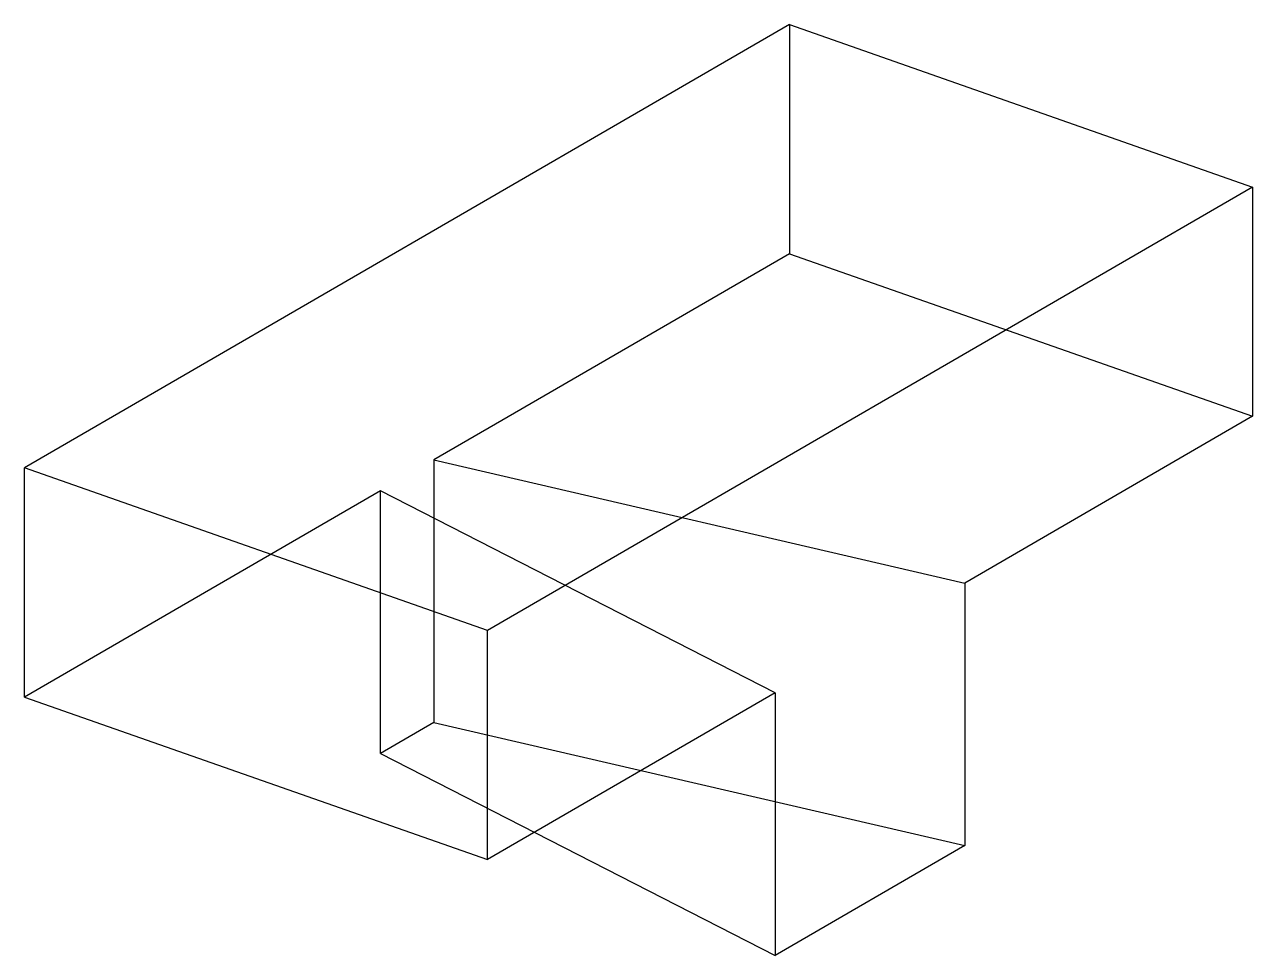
# Model space of a CAD drawing. Header units: millimetres. Extents: x 2028 to 3007, y 1024 to 1766.
import ezdxf

# ---------------------------------------------------------------- set-up
doc = ezdxf.new("R2010")
doc.units = ezdxf.units.MM

msp = doc.modelspace()

# ---------------------------------------------------------------- linework, layer by layer
at = {"lineweight": 30}
for p, q in [((2637.66, 1766.16), (2027.6, 1412.93)), ((2637.66, 1766.16), (3006.76, 1636.64)), ((3006.76, 1636.64), (3006.76, 1453.97)), ((3006.76, 1453.97), (2777.32, 1321.12)), ((2027.6, 1230.26), (2027.6, 1412.93)), ((2777.32, 1321.12), (2777.32, 1111.88)), ((2027.6, 1230.26), (2396.69, 1100.73)), ((2777.32, 1111.88), (2626.13, 1024.34))]:
    msp.add_line(p, q, dxfattribs=at)
for p, q in [((2637.66, 1766.16), (2637.66, 1583.5)), ((3006.76, 1636.64), (2396.69, 1283.4)), ((2637.66, 1583.5), (2408.22, 1450.65)), ((2637.66, 1583.5), (3006.76, 1453.97)), ((2408.22, 1450.65), (2353.85, 1419.17)), ((2396.69, 1283.4), (2027.6, 1412.93)), ((2353.85, 1419.17), (2777.32, 1321.12)), ((2353.85, 1419.17), (2353.85, 1209.93)), ((2311.44, 1394.61), (2027.6, 1230.26)), ((2311.44, 1185.28), (2311.44, 1394.61)), ((2626.13, 1233.58), (2311.44, 1394.61)), ((2396.69, 1100.73), (2396.69, 1283.4)), ((2626.13, 1233.58), (2396.69, 1100.73)), ((2626.13, 1233.58), (2626.13, 1024.34)), ((2353.85, 1209.93), (2311.36, 1185.33)), ((2353.85, 1209.93), (2777.32, 1111.88)), ((2311.44, 1185.28), (2626.13, 1024.34))]:
    msp.add_line(p, q)

doc.saveas('drawing.dxf')
